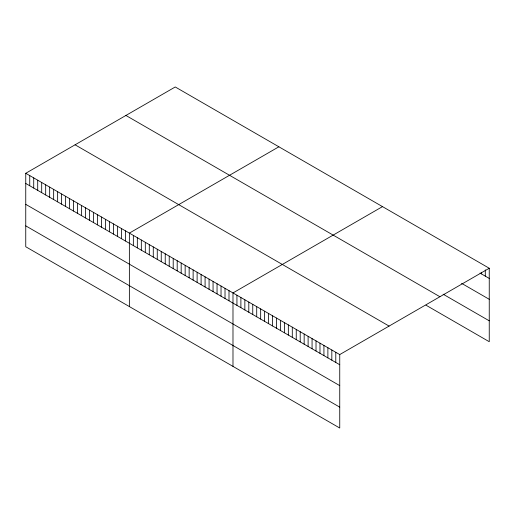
<?xml version="1.0" encoding="UTF-8"?>
<svg xmlns="http://www.w3.org/2000/svg" width="515" height="515" viewBox="0 0 515 515"><rect width="100%" height="100%" fill="white"/><g stroke="black" fill="none" stroke-linecap="round" stroke-linejoin="round"><path stroke-width="0.77" d="M25.75 173.285L339.745 354.571L339.745 428.029L25.75 246.749L25.75 173.285L175.255 86.971L489.25 268.251L489.25 341.715L425.989 305.189M278.873 146.794L129.368 233.108L129.368 306.573M382.49 206.618L232.986 292.932L232.986 366.397M339.745 354.571L489.25 268.251M480.025 273.092L489.25 278.422M461.575 283.327L489.25 299.305M443.119 294.194L489.25 320.826M125.918 115.457L439.913 296.737M75.087 144.805L389.083 326.085M25.75 183.456L339.745 364.736M25.75 204.339L339.745 385.626M25.75 225.86L339.745 407.146M485.297 269.879L485.297 276.137M481.345 272.293L481.345 273.858M335.786 352.286L335.786 362.457M331.834 350.007L331.834 360.172M327.881 347.722L327.881 357.886M323.929 345.436L323.929 355.608M319.976 343.157L319.976 353.322M316.017 340.872L316.017 351.043M312.064 338.587L312.064 348.758M308.112 336.308L308.112 346.473M304.159 334.023L304.159 344.194M300.206 331.744L300.206 341.909M296.247 329.458L296.247 339.63M292.295 327.173L292.295 337.344M288.342 324.894L288.342 335.059M284.389 322.609L284.389 332.78M280.43 320.33L280.43 330.495M276.478 318.045L276.478 328.216M272.525 315.759L272.525 325.931M268.572 313.481L268.572 323.645M264.62 311.195L264.62 321.366M260.661 308.91L260.661 319.081M256.708 306.631L256.708 316.796M252.756 304.346L252.756 314.517M248.803 302.067L248.803 312.232M244.85 299.782L244.85 309.953M240.891 297.496L240.891 307.667M236.939 295.217L236.939 305.382M229.001 290.634L229.001 300.799M225.016 288.329L225.016 298.5M221.032 286.031L221.032 296.202M217.047 283.733L217.047 293.898M213.062 281.428L213.062 291.599M209.071 279.13L209.071 289.295M205.086 276.825L205.086 286.997M201.101 274.527L201.101 284.692M197.116 272.223L197.116 282.394M193.131 269.924L193.131 280.096M189.147 267.626L189.147 277.791M185.162 265.322L185.162 275.493M181.177 263.023L181.177 273.188M177.192 260.719L177.192 270.89M173.207 258.421L173.207 268.592M169.223 256.116L169.223 266.287M165.238 253.818L165.238 263.989M161.253 251.52L161.253 261.684M157.262 249.215L157.262 259.386M153.277 246.917L153.277 257.082M149.292 244.612L149.292 254.783M145.307 242.314L145.307 252.485M141.322 240.016L141.322 250.181M137.338 237.711L137.338 247.882M133.353 235.413L133.353 245.578M125.383 230.81L125.383 240.975M121.398 228.506L121.398 238.677M117.414 226.207L117.414 236.379M113.429 223.909L113.429 234.074M109.444 221.605L109.444 231.776M105.459 219.306L105.459 229.471M101.468 217.002L101.468 227.173M97.483 214.703L97.483 224.875M93.498 212.405L93.498 222.57M89.513 210.101L89.513 220.272M85.529 207.803L85.529 217.967M81.544 205.498L81.544 215.669M77.559 203.2L77.559 213.365M73.574 200.895L73.574 211.066M69.589 198.597L69.589 208.768M65.605 196.299L65.605 206.464M61.62 193.994L61.62 204.165M57.635 191.696L57.635 201.861M53.65 189.391L53.65 199.562M49.659 187.093L49.659 197.258M45.674 184.788L45.674 194.96M41.689 182.49L41.689 192.661M37.704 180.192L37.704 190.357M33.72 177.887L33.72 188.059M29.735 175.589L29.735 185.754"/></g></svg>
